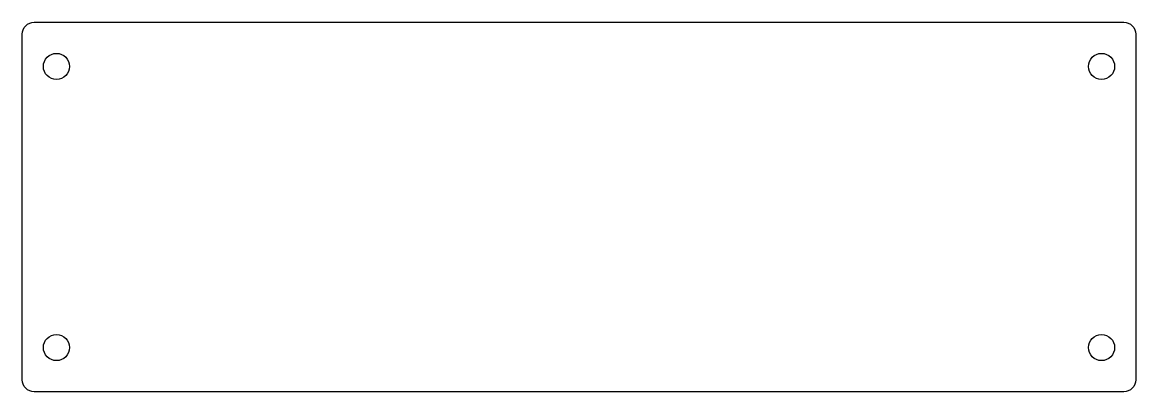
# Model space of a CAD drawing. Extents: x -138 to 138, y -46 to 46.
import ezdxf

# ---------------------------------------------------------------- set-up
doc = ezdxf.new("R2010")
doc.units = 0

msp = doc.modelspace()

# ---------------------------------------------------------------- linework, layer by layer
at = {"layer": '1'}
msp.add_lwpolyline([(138.5, 43), (138.5, -43, -0.414214), (135.5, -46), (-135.5, -46, -0.414214), (-138.5, -43), (-138.5, 43, -0.414214), (-135.5, 46), (135.5, 46, -0.414214)], format="xyb", close=True, dxfattribs=at)
for centre in [(-130, 35), (130, 35), (-130, -35), (130, -35)]:
    msp.add_circle(centre, 3.25, dxfattribs=at)

doc.saveas('drawing.dxf')
